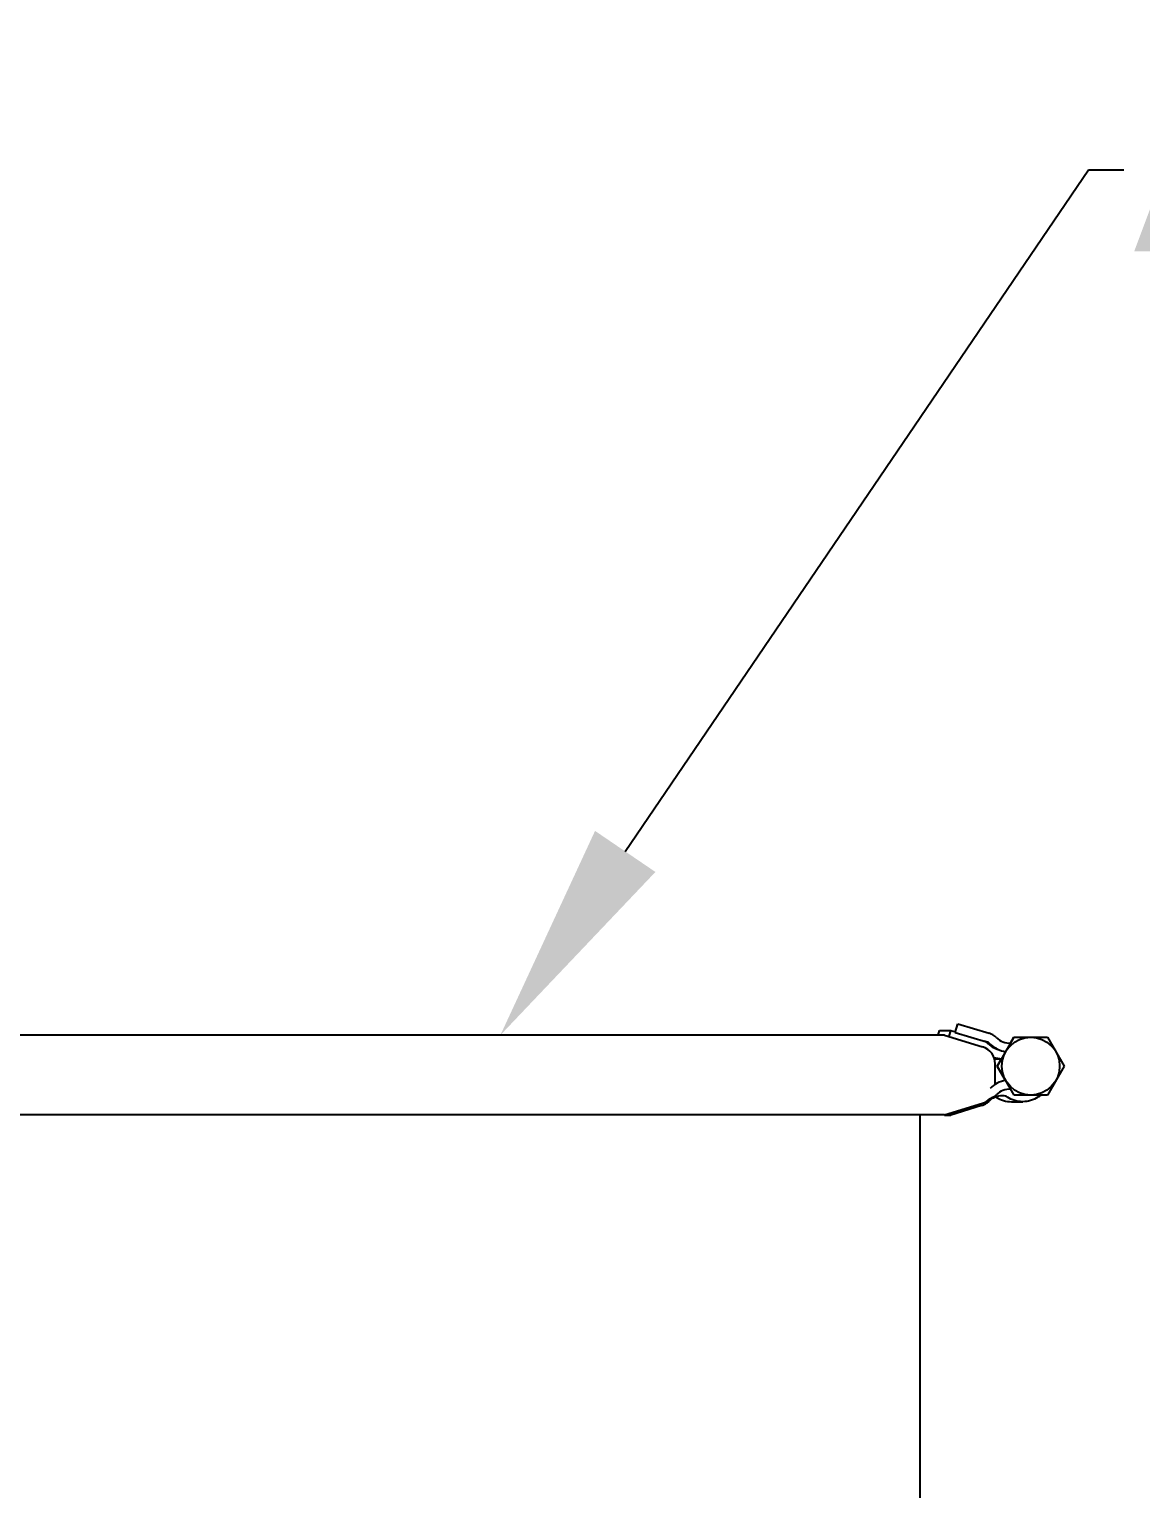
# Model space of a CAD drawing. Header units: millimetres. Extents: x 1186 to 6713, y 237 to 5598.
# Drawn here: x 2010.8 to 2261.1, y 3568.9 to 3897.4 of the extents above; entities that cross this region are included whole.
import ezdxf
from ezdxf import colors
from ezdxf.entities.mleader import LeaderData, LeaderLine
from ezdxf.math import Vec2, Vec3

# ---------------------------------------------------------------- set-up
doc = ezdxf.new("R2010")
doc.units = ezdxf.units.MM
doc.header["$LTSCALE"] = 384.175
doc.layers.get('0').update_dxf_attribs({"linetype": 'CONTINUOUS'})
doc.styles.get("Standard").update_dxf_attribs({"font": 'calibri.ttf'})

msp = doc.modelspace()

# ---------------------------------------------------------------- linework, layer by layer
at = {"color": 0, "linetype": 'Continuous'}
for p, q in [((2219.32882, 3671.62486), (2219.90354, 3673.5405)), ((2219.3353, 3671.62486), (2219.91002, 3673.5405)), ((2219.90354, 3673.5405), (2219.91002, 3673.5405)), ((2219.91002, 3673.5405), (2226.93406, 3671.43319)), ((2216.91359, 3671.00612), (1565.74414, 3671.00612)), ((2215.50556, 3671.00612), (2215.81116, 3672.04052)), ((2215.81116, 3672.04052), (2218.34256, 3672.0405)), ((2216.91359, 3671.00612), (2225.49834, 3668.3815)), ((2217.94391, 3670.69112), (2218.34256, 3672.0405)), ((2218.34256, 3672.0405), (2219.36047, 3671.73038)), ((2219.32882, 3671.62486), (2219.3353, 3671.62486)), ((2219.3353, 3671.62486), (2226.35934, 3669.51754)), ((2228.83033, 3664.0362), (2232.58311, 3670.5362)), ((2232.55006, 3670.5362), (2231.7855, 3669.21224)), ((2231.78828, 3669.21212), (2232.55257, 3670.5362)), ((2232.55257, 3670.5362), (2240.08866, 3670.5362)), ((2240.08866, 3670.5362), (2243.84144, 3664.0362)), ((2228.14421, 3665.7058), (2229.79446, 3665.70579)), ((2228.32885, 3659.91383), (2228.32885, 3664.55628)), ((2229.76103, 3665.70579), (2228.79728, 3664.0362)), ((2228.79728, 3664.0362), (2228.80554, 3664.02189)), ((2228.7998, 3664.0362), (2229.76392, 3665.70579)), ((2228.80743, 3664.02298), (2228.7998, 3664.0362)), ((2228.80554, 3664.02189), (2230.67341, 3660.7862)), ((2230.67644, 3660.7862), (2228.80743, 3664.02298)), ((2232.58311, 3657.5362), (2228.83033, 3664.0362)), ((2243.84144, 3664.0362), (2240.08866, 3657.5362)), ((2230.10315, 3657.3629), (2229.92562, 3657.36662)), ((2240.08866, 3657.5362), (2232.58311, 3657.5362)), ((2216.91359, 3653.06629), (1565.74414, 3653.06629)), ((2211.32885, 3653.06629), (2211.32885, 3038.00612)), ((2216.91359, 3653.06629), (2225.49834, 3655.69091)), ((2216.91359, 3653.03191), (2218.34256, 3653.0319)), ((2218.21487, 3653.46413), (2218.34256, 3653.0319)), ((2225.25933, 3655.13922), (2218.34256, 3653.0319)), ((2231.98405, 3656.03622), (2234.51545, 3656.0362))]:
    msp.add_line(p, q, dxfattribs=at)
msp.add_circle((2236.33615, 3664.0362), 6.5, dxfattribs=at)
for centre, radius, start, end in [((2224.0904, 3666.14869), 3.96269, 45.2914105, 62.0253704), ((2225.78462, 3667.6019), 2, 45.7058547, 73.3000016), ((2225.78462, 3667.6019), 4, 45.7058547, 73.3000016), ((2231.67164, 3673.63579), 4.43, 225.7058547, 271.8905057), ((2224.32885, 3664.55628), 4, 0, 73), ((2231.67164, 3673.63579), 6.43, 225.7058547, 261.3621062), ((2229.93095, 3671.98369), 6.27801, 252.2252169, 268.7857219), ((2227.48483, 3669.66651), 1.95975, 300.0693307, 302.864322), ((2231.67164, 3654.43662), 6.43, 98.6378937, 134.2941453), ((2236.30561, 3664.0362), 6.5, 206.425836, 210.0000025), ((2224.32885, 3659.51613), 4, 287, 314.6194532), ((2225.78462, 3660.47051), 4, 286.6999984, 314.2941453), ((2227.48483, 3655.40594), 1.95974, 57.1356822, 59.929356), ((2231.67164, 3654.43662), 4.43, 88.1094944, 134.2941453), ((2234.46942, 3662.43948), 6.41468, 302.8743309, 310.0684304), ((2224.10626, 3658.9058), 3.93913, 287.021068, 305.4716149), ((2224.0903, 3658.92159), 3.96125, 305.5269864, 314.7310848)]:
    msp.add_arc(centre, radius, start, end, dxfattribs=at)
for points, knots in [([(2226.87815, 3668.96495), (2227.15893, 3668.68676), (2227.79782, 3668.20505), (2228.54362, 3667.91465), (2228.92672, 3667.82324)], [0, 0, 0, 0, 0.500889399, 1, 1, 1, 1]), ([(2229.92562, 3657.36661), (2229.36652, 3657.3667), (2228.235, 3657.1435), (2227.27691, 3656.50254), (2226.87815, 3656.10745)], [0, 0, 0, 0, 0.498994767, 1, 1, 1, 1]), ([(2228.54829, 3657.05204), (2229.05561, 3656.72427), (2230.16828, 3656.21131), (2231.38115, 3656.03628), (2231.98372, 3656.03623)], [0, 0, 0, 0, 0.50058827, 1, 1, 1, 1]), ([(2234.51545, 3656.03621), (2233.91283, 3656.03621), (2232.69984, 3656.21125), (2231.58705, 3656.72423), (2231.0797, 3657.05202)], [0, 0, 0, 0, 0.499414993, 1, 1, 1, 1]), ([(2237.9513, 3657.05202), (2237.44393, 3656.72422), (2236.33112, 3656.21123), (2235.11809, 3656.0362), (2234.51545, 3656.03621)], [0, 0, 0, 0, 0.500585039, 1, 1, 1, 1])]:
    msp.add_open_spline(points, degree=3, knots=knots, dxfattribs=at)
msp.add_open_spline([(2231.0797, 3657.05202), (2230.79276, 3657.2374), (2230.44447, 3657.3487), (2230.10315, 3657.3629)], degree=3, dxfattribs=at)

# ---------------------------------------------------------------- leaders
ml = msp.add_multileader_mtext('Standard')
ml.set_content('AIR FILTER\\PUNIT (AFU)')
ml.set_leader_properties(linetype='ByLayer')
ml.build(insert=Vec2(0, 0))
ml.multileader.update_dxf_attribs({"text_right_attachment_type": 6, "arrow_head_size": 50})
ctx = ml.context
ctx.base_point, ctx.char_height, ctx.arrow_head_size, ctx.plane_origin = Vec3(2257.31955, 3865.7679), 50, 50, Vec3(2116.91359, 3590.58322)
ctx.right_attachment = 6
notes = []
notes.append((ctx, [(0, (1, 1, 0), (2249.31955, 3865.7679), (1, 0), 8, [(0, [(2116.91359, 3671.00612)], 0, [])])]))
ctx.mtext.insert, ctx.mtext.flow_direction = Vec3(2259.31955, 3897.40252), 5
for ctx, leaders in notes:
    for number, flags, end, landing, length, lines in leaders:
        leader = LeaderData()
        leader.index, (leader.has_last_leader_line, leader.has_dogleg_vector, leader.attachment_direction) = number, flags
        leader.last_leader_point, leader.dogleg_vector, leader.dogleg_length = Vec3(end), Vec3(landing), length
        for number, points, colour, breaks in lines:
            line = LeaderLine()
            line.index, line.vertices, line.color, line.breaks = number, Vec3.list(points), colors.encode_raw_color(colour), breaks
            leader.lines.append(line)
        ctx.leaders.append(leader)

doc.saveas('drawing.dxf')
